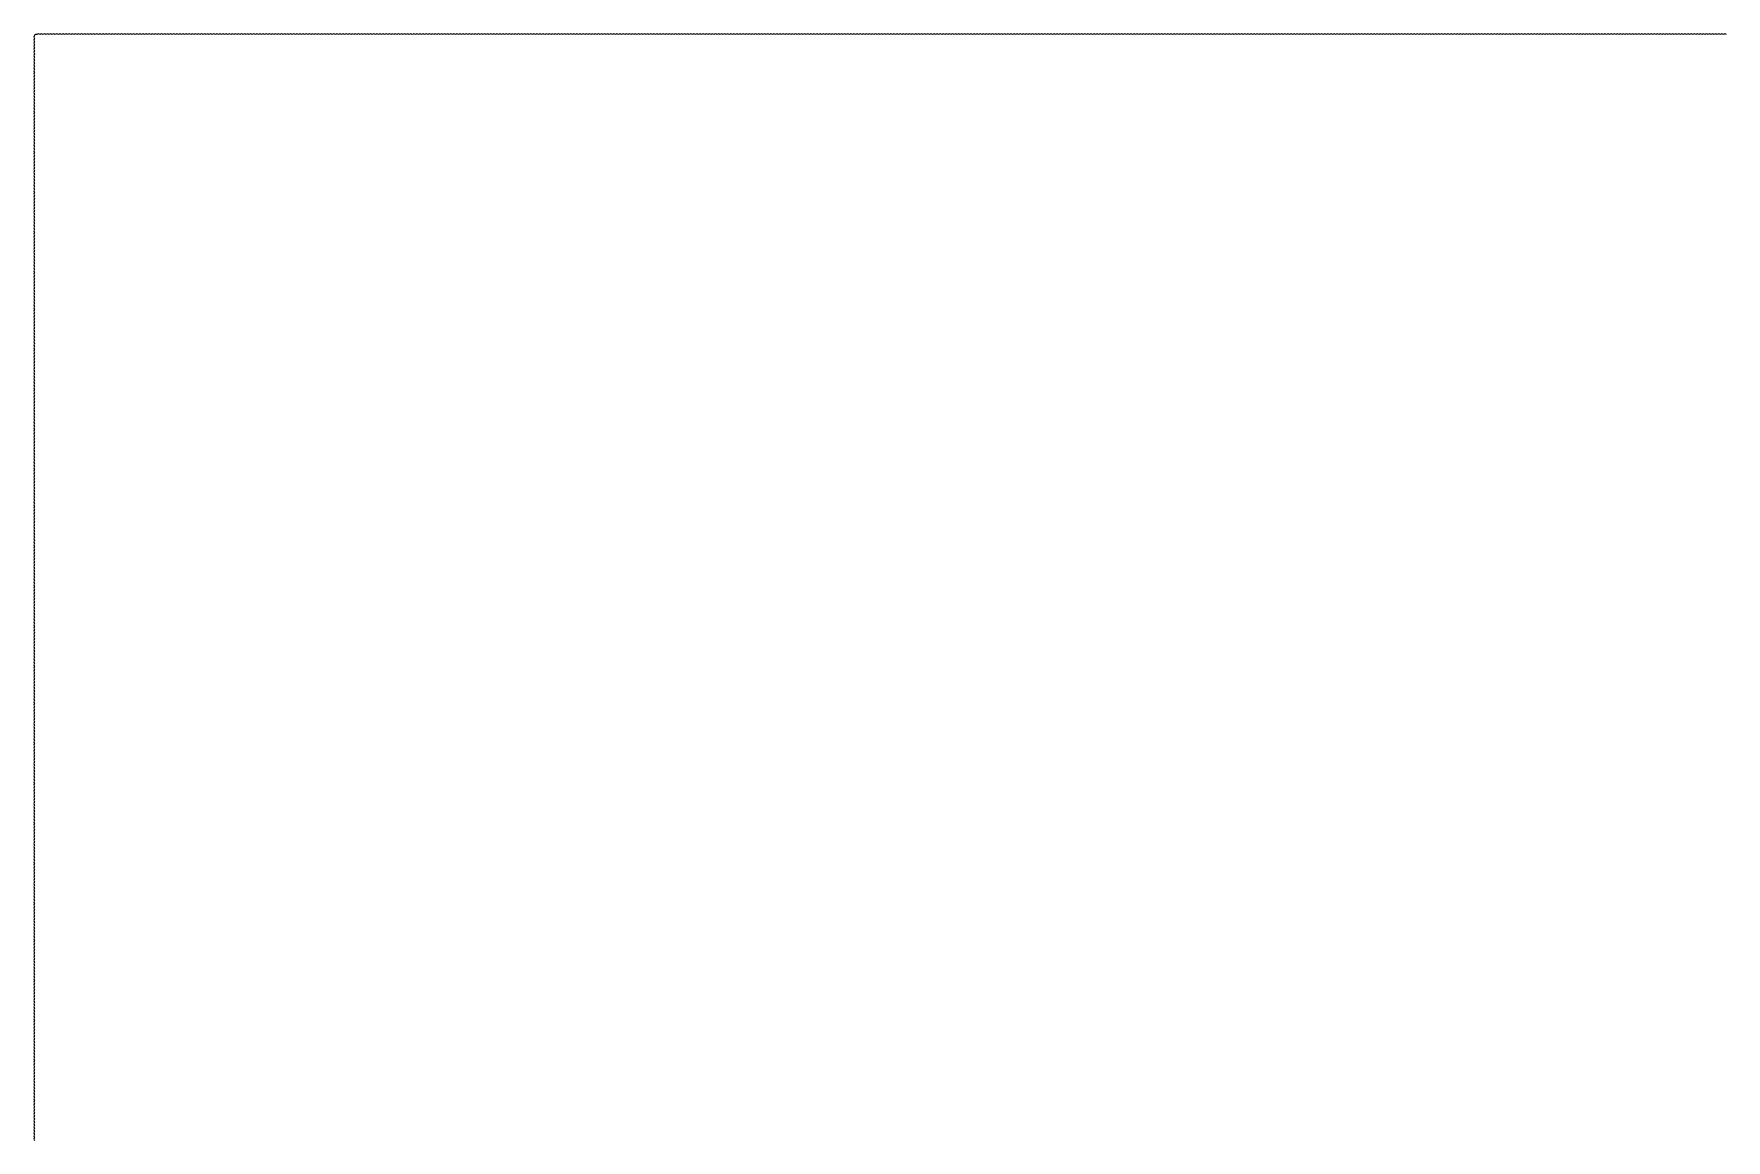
# Model space of a CAD drawing. Header units: millimetres. Extents: x -3088 to 11212, y -3065 to 12535.
# Drawn here: x -2451 to -2176.1, y 2899.5 to 3079.2 of the extents above; entities that cross this region are included whole.
import ezdxf

# ---------------------------------------------------------------- set-up
doc = ezdxf.new("R2010")
doc.units = ezdxf.units.MM
doc.header["$MEASUREMENT"] = 0
doc.layers.add('Tavolo 3', color=4, linetype='Continuous')

msp = doc.modelspace()

# ---------------------------------------------------------------- linework, layer by layer
at = {"layer": 'Tavolo 3'}
msp.add_lwpolyline([(-2176.016, 3079.056, 0.5205671), (-2176.516, 3079.056, 0.5205671), (-2177.016, 3079.056, 0.5205671), (-2177.516, 3079.056, 0.5205671), (-2178.016, 3079.056, 0.5205671), (-2178.516, 3079.056, 0.5205671), (-2179.016, 3079.056, 0.5205671), (-2179.516, 3079.056, 0.5205671), (-2180.016, 3079.056, 0.5205671), (-2180.516, 3079.056, 0.5205671), (-2181.016, 3079.056, 0.5205671), (-2181.516, 3079.056, 0.5205671), (-2182.016, 3079.056, 0.5205671), (-2182.516, 3079.056, 0.5205671), (-2183.016, 3079.056, 0.5205671), (-2183.516, 3079.056, 0.5205671), (-2184.016, 3079.056, 0.5205671), (-2184.516, 3079.056, 0.5205671), (-2185.016, 3079.056, 0.5205671), (-2185.516, 3079.056, 0.5205671), (-2186.016, 3079.056, 0.5205671), (-2186.516, 3079.056, 0.5205671), (-2187.016, 3079.056, 0.5205671), (-2187.516, 3079.056, 0.5205671), (-2188.016, 3079.056, 0.5205671), (-2188.516, 3079.056, 0.5205671), (-2189.016, 3079.056, 0.5205671), (-2189.516, 3079.056, 0.5205671), (-2190.016, 3079.056, 0.5205671), (-2190.516, 3079.056, 0.5205671), (-2191.016, 3079.056, 0.5205671), (-2191.516, 3079.056, 0.5205671), (-2192.016, 3079.056, 0.5205671), (-2192.516, 3079.056, 0.5205671), (-2193.016, 3079.056, 0.5205671), (-2193.516, 3079.056, 0.5205671), (-2194.016, 3079.056, 0.5205671), (-2194.516, 3079.056, 0.5205671), (-2195.016, 3079.056, 0.5205671), (-2195.516, 3079.056, 0.5205671), (-2196.016, 3079.056, 0.5205671), (-2196.516, 3079.056, 0.5205671), (-2197.016, 3079.056, 0.5205671), (-2197.516, 3079.056, 0.5205671), (-2198.016, 3079.056, 0.5205671), (-2198.516, 3079.056, 0.5205671), (-2199.016, 3079.056, 0.5205671), (-2199.516, 3079.056, 0.5205671), (-2200.016, 3079.056, 0.5205671), (-2200.516, 3079.056, 0.5205671), (-2201.016, 3079.056, 0.5205671), (-2201.516, 3079.056, 0.5205671), (-2202.016, 3079.056, 0.5205671), (-2202.516, 3079.056, 0.5205671), (-2203.016, 3079.056, 0.5205671), (-2203.516, 3079.056, 0.5205671), (-2204.016, 3079.056, 0.5205671), (-2204.516, 3079.056, 0.5205671), (-2205.016, 3079.056, 0.5205671), (-2205.516, 3079.056, 0.5205671), (-2206.016, 3079.056, 0.5205671), (-2206.516, 3079.056, 0.5205671), (-2207.016, 3079.056, 0.5205671), (-2207.516, 3079.056, 0.5205671), (-2208.016, 3079.056, 0.5205671), (-2208.516, 3079.056, 0.5205671), (-2209.016, 3079.056, 0.5205671), (-2209.516, 3079.056, 0.5205671), (-2210.016, 3079.056, 0.5205671), (-2210.516, 3079.056, 0.5205671), (-2211.016, 3079.056, 0.5205671), (-2211.516, 3079.056, 0.5205671), (-2212.016, 3079.056, 0.5205671), (-2212.516, 3079.056, 0.5205671), (-2213.016, 3079.056, 0.5205671), (-2213.516, 3079.056, 0.5205671), (-2214.016, 3079.056, 0.5205671), (-2214.516, 3079.056, 0.5205671), (-2215.016, 3079.056, 0.5205671), (-2215.516, 3079.056, 0.5205671), (-2216.016, 3079.056, 0.5205671), (-2216.516, 3079.056, 0.5205671), (-2217.016, 3079.056, 0.5205671), (-2217.516, 3079.056, 0.5205671), (-2218.016, 3079.056, 0.5205671), (-2218.516, 3079.056, 0.5205671), (-2219.016, 3079.056, 0.5205671), (-2219.516, 3079.056, 0.5205671), (-2220.016, 3079.056, 0.5205671), (-2220.516, 3079.056, 0.5205671), (-2221.016, 3079.056, 0.5205671), (-2221.516, 3079.056, 0.5205671), (-2222.016, 3079.056, 0.5205671), (-2222.516, 3079.056, 0.5205671), (-2223.016, 3079.056, 0.5205671), (-2223.516, 3079.056, 0.5205671), (-2224.016, 3079.056, 0.5205671), (-2224.516, 3079.056, 0.5205671), (-2225.016, 3079.056, 0.5205671), (-2225.516, 3079.056, 0.5205671), (-2226.016, 3079.056, 0.5205671), (-2226.516, 3079.056, 0.5205671), (-2227.016, 3079.056, 0.5205671), (-2227.516, 3079.056, 0.5205671), (-2228.016, 3079.056, 0.5205671), (-2228.516, 3079.056, 0.5205671), (-2229.016, 3079.056, 0.5205671), (-2229.516, 3079.056, 0.5205671), (-2230.016, 3079.056, 0.5205671), (-2230.516, 3079.056, 0.5205671), (-2231.016, 3079.056, 0.5205671), (-2231.516, 3079.056, 0.5205671), (-2232.016, 3079.056, 0.5205671), (-2232.516, 3079.056, 0.5205671), (-2233.016, 3079.056, 0.5205671), (-2233.516, 3079.056, 0.5205671), (-2234.016, 3079.056, 0.5205671), (-2234.516, 3079.056, 0.5205671), (-2235.016, 3079.056, 0.5205671), (-2235.516, 3079.056, 0.5205671), (-2236.016, 3079.056, 0.5205671), (-2236.516, 3079.056, 0.5205671), (-2237.016, 3079.056, 0.5205671), (-2237.516, 3079.056, 0.5205671), (-2238.016, 3079.056, 0.5205671), (-2238.516, 3079.056, 0.5205671), (-2239.016, 3079.056, 0.5205671), (-2239.516, 3079.056, 0.5205671), (-2240.016, 3079.056, 0.5205671), (-2240.516, 3079.056, 0.5205671), (-2241.016, 3079.056, 0.5205671), (-2241.516, 3079.056, 0.5205671), (-2242.016, 3079.056, 0.5205671), (-2242.516, 3079.056, 0.5205671), (-2243.016, 3079.056, 0.5205671), (-2243.516, 3079.056, 0.5205671), (-2244.016, 3079.056, 0.5205671), (-2244.516, 3079.056, 0.5205671), (-2245.016, 3079.056, 0.5205671), (-2245.516, 3079.056, 0.5205671), (-2246.016, 3079.056, 0.5205671), (-2246.516, 3079.056, 0.5205671), (-2247.016, 3079.056, 0.5205671), (-2247.516, 3079.056, 0.5205671), (-2248.016, 3079.056, 0.5205671), (-2248.516, 3079.056, 0.5205671), (-2249.016, 3079.056, 0.5205671), (-2249.516, 3079.056, 0.5205671), (-2250.016, 3079.056, 0.5205671), (-2250.516, 3079.056, 0.5205671), (-2251.016, 3079.056, 0.5205671), (-2251.516, 3079.056, 0.5205671), (-2252.016, 3079.056, 0.5205671), (-2252.516, 3079.056, 0.5205671), (-2253.016, 3079.056, 0.5205671), (-2253.516, 3079.056, 0.5205671), (-2254.016, 3079.056, 0.5205671), (-2254.516, 3079.056, 0.5205671), (-2255.016, 3079.056, 0.5205671), (-2255.516, 3079.056, 0.5205671), (-2256.016, 3079.056, 0.5205671), (-2256.516, 3079.056, 0.5205671), (-2257.016, 3079.056, 0.5205671), (-2257.516, 3079.056, 0.5205671), (-2258.016, 3079.056, 0.5205671), (-2258.516, 3079.056, 0.5205671), (-2259.016, 3079.056, 0.5205671), (-2259.516, 3079.056, 0.5205671), (-2260.016, 3079.056, 0.5205671), (-2260.516, 3079.056, 0.5205671), (-2261.016, 3079.056, 0.5205671), (-2261.516, 3079.056, 0.5205671), (-2262.016, 3079.056, 0.5205671), (-2262.516, 3079.056, 0.5205671), (-2263.016, 3079.056, 0.5205671), (-2263.516, 3079.056, 0.5205671), (-2264.016, 3079.056, 0.5205671), (-2264.516, 3079.056, 0.5205671), (-2265.016, 3079.056, 0.5205671), (-2265.516, 3079.056, 0.5205671), (-2266.016, 3079.056, 0.5205671), (-2266.516, 3079.056, 0.5205671), (-2267.016, 3079.056, 0.5205671), (-2267.516, 3079.056, 0.5205671), (-2268.016, 3079.056, 0.5205671), (-2268.516, 3079.056, 0.5205671), (-2269.016, 3079.056, 0.5205671), (-2269.516, 3079.056, 0.5205671), (-2270.016, 3079.056, 0.5205671), (-2270.516, 3079.056, 0.5205671), (-2271.016, 3079.056, 0.5205671), (-2271.516, 3079.056, 0.5205671), (-2272.016, 3079.056, 0.5205671), (-2272.516, 3079.056, 0.5205671), (-2273.016, 3079.056, 0.5205671), (-2273.516, 3079.056, 0.5205671), (-2274.016, 3079.056, 0.5205671), (-2274.516, 3079.056, 0.5205671), (-2275.016, 3079.056, 0.5205671), (-2275.516, 3079.056, 0.5205671), (-2276.016, 3079.056, 0.5205671), (-2276.516, 3079.056, 0.5205671), (-2277.016, 3079.056, 0.5205671), (-2277.516, 3079.056, 0.5205671), (-2278.016, 3079.056, 0.5205671), (-2278.516, 3079.056, 0.5205671), (-2279.016, 3079.056, 0.5205671), (-2279.516, 3079.056, 0.5205671), (-2280.016, 3079.056, 0.5205671), (-2280.516, 3079.056, 0.5205671), (-2281.016, 3079.056, 0.5205671), (-2281.516, 3079.056, 0.5205671), (-2282.016, 3079.056, 0.5205671), (-2282.516, 3079.056, 0.5205671), (-2283.016, 3079.056, 0.5205671), (-2283.516, 3079.056, 0.5205671), (-2284.016, 3079.056, 0.5205671), (-2284.516, 3079.056, 0.5205671), (-2285.016, 3079.056, 0.5205671), (-2285.516, 3079.056, 0.5205671), (-2286.016, 3079.056, 0.5205671), (-2286.516, 3079.056, 0.5205671), (-2287.016, 3079.056, 0.5205671), (-2287.516, 3079.056, 0.5205671), (-2288.016, 3079.056, 0.5205671), (-2288.516, 3079.056, 0.5205671), (-2289.016, 3079.056, 0.5205671), (-2289.516, 3079.056, 0.5205671), (-2290.016, 3079.056, 0.5205671), (-2290.516, 3079.056, 0.5205671), (-2291.016, 3079.056, 0.5205671), (-2291.516, 3079.056, 0.5205671), (-2292.016, 3079.056, 0.5205671), (-2292.516, 3079.056, 0.5205671), (-2293.016, 3079.056, 0.5205671), (-2293.516, 3079.056, 0.5205671), (-2294.016, 3079.056, 0.5205671), (-2294.516, 3079.056, 0.5205671), (-2295.016, 3079.056, 0.5205671), (-2295.516, 3079.056, 0.5205671), (-2296.016, 3079.056, 0.5205671), (-2296.516, 3079.056, 0.5205671), (-2297.016, 3079.056, 0.5205671), (-2297.516, 3079.056, 0.5205671), (-2298.016, 3079.056, 0.5205671), (-2298.516, 3079.056, 0.5205671), (-2299.016, 3079.056, 0.5205671), (-2299.516, 3079.056, 0.5205671), (-2300.016, 3079.056, 0.5205671), (-2300.516, 3079.056, 0.5205671), (-2301.016, 3079.056, 0.5205671), (-2301.516, 3079.056, 0.5205671), (-2302.016, 3079.056, 0.5205671), (-2302.516, 3079.056, 0.5205671), (-2303.016, 3079.056, 0.5205671), (-2303.516, 3079.056, 0.5205671), (-2304.016, 3079.056, 0.5205671), (-2304.516, 3079.056, 0.5205671), (-2305.016, 3079.056, 0.5205671), (-2305.516, 3079.056, 0.5205671), (-2306.016, 3079.056, 0.5205671), (-2306.516, 3079.056, 0.5205671), (-2307.016, 3079.056, 0.5205671), (-2307.516, 3079.056, 0.5205671), (-2308.016, 3079.056, 0.5205671), (-2308.516, 3079.056, 0.5205671), (-2309.016, 3079.056, 0.5205671), (-2309.516, 3079.056, 0.5205671), (-2310.016, 3079.056, 0.5205671), (-2310.516, 3079.056, 0.5205671), (-2311.016, 3079.056, 0.5205671), (-2311.516, 3079.056, 0.5205671), (-2312.016, 3079.056, 0.5205671), (-2312.516, 3079.056, 0.5205671), (-2313.016, 3079.056, 0.5205671), (-2313.516, 3079.056, 0.5205671), (-2314.016, 3079.056, 0.5205671), (-2314.516, 3079.056, 0.5205671), (-2315.016, 3079.056, 0.5205671), (-2315.516, 3079.056, 0.5205671), (-2316.016, 3079.056, 0.5205671), (-2316.516, 3079.056, 0.5205671), (-2317.016, 3079.056, 0.5205671), (-2317.516, 3079.056, 0.5205671), (-2318.016, 3079.056, 0.5205671), (-2318.516, 3079.056, 0.5205671), (-2319.016, 3079.056, 0.5205671), (-2319.516, 3079.056, 0.5205671), (-2320.016, 3079.056, 0.5205671), (-2320.516, 3079.056, 0.5205671), (-2321.016, 3079.056, 0.5205671), (-2321.516, 3079.056, 0.5205671), (-2322.016, 3079.056, 0.5205671), (-2322.516, 3079.056, 0.5205671), (-2323.016, 3079.056, 0.5205671), (-2323.516, 3079.056, 0.5205671), (-2324.016, 3079.056, 0.5205671), (-2324.516, 3079.056, 0.5205671), (-2325.016, 3079.056, 0.5205671), (-2325.516, 3079.056, 0.5205671), (-2326.016, 3079.056, 0.5205671), (-2326.516, 3079.056, 0.5205671), (-2327.016, 3079.056, 0.5205671), (-2327.516, 3079.056, 0.5205671), (-2328.016, 3079.056, 0.5205671), (-2328.516, 3079.056, 0.5205671), (-2329.016, 3079.056, 0.5205671), (-2329.516, 3079.056, 0.5205671), (-2330.016, 3079.056, 0.5205671), (-2330.516, 3079.056, 0.5205671), (-2331.016, 3079.056, 0.5205671), (-2331.516, 3079.056, 0.5205671), (-2332.016, 3079.056, 0.5205671), (-2332.516, 3079.056, 0.5205671), (-2333.016, 3079.056, 0.5205671), (-2333.516, 3079.056, 0.5205671), (-2334.016, 3079.056, 0.5205671), (-2334.516, 3079.056, 0.5205671), (-2335.016, 3079.056, 0.5205671), (-2335.516, 3079.056, 0.5205671), (-2336.016, 3079.056, 0.5205671), (-2336.516, 3079.056, 0.5205671), (-2337.016, 3079.056, 0.5205671), (-2337.516, 3079.056, 0.5205671), (-2338.016, 3079.056, 0.5205671), (-2338.516, 3079.056, 0.5205671), (-2339.016, 3079.056, 0.5205671), (-2339.516, 3079.056, 0.5205671), (-2340.016, 3079.056, 0.5205671), (-2340.516, 3079.056, 0.5205671), (-2341.016, 3079.056, 0.5205671), (-2341.516, 3079.056, 0.5205671), (-2342.016, 3079.056, 0.5205671), (-2342.516, 3079.056, 0.5205671), (-2343.016, 3079.056, 0.5205671), (-2343.516, 3079.056, 0.5205671), (-2344.016, 3079.056, 0.5205671), (-2344.516, 3079.056, 0.5205671), (-2345.016, 3079.056, 0.5205671), (-2345.516, 3079.056, 0.5205671), (-2346.016, 3079.056, 0.5205671), (-2346.516, 3079.056, 0.5205671), (-2347.016, 3079.056, 0.5205671), (-2347.516, 3079.056, 0.5205671), (-2348.016, 3079.056, 0.5205671), (-2348.516, 3079.056, 0.5205671), (-2349.016, 3079.056, 0.5205671), (-2349.516, 3079.056, 0.5205671), (-2350.016, 3079.056, 0.5205671), (-2350.516, 3079.056, 0.5205671), (-2351.016, 3079.056, 0.5205671), (-2351.516, 3079.056, 0.5205671), (-2352.016, 3079.056, 0.5205671), (-2352.516, 3079.056, 0.5205671), (-2353.016, 3079.056, 0.5205671), (-2353.516, 3079.056, 0.5205671), (-2354.016, 3079.056, 0.5205671), (-2354.516, 3079.056, 0.5205671), (-2355.016, 3079.056, 0.5205671), (-2355.516, 3079.056, 0.5205671), (-2356.016, 3079.056, 0.5205671), (-2356.516, 3079.056, 0.5205671), (-2357.016, 3079.056, 0.5205671), (-2357.516, 3079.056, 0.5205671), (-2358.016, 3079.056, 0.5205671), (-2358.516, 3079.056, 0.5205671), (-2359.016, 3079.056, 0.5205671), (-2359.516, 3079.056, 0.5205671), (-2360.016, 3079.056, 0.5205671), (-2360.516, 3079.056, 0.5205671), (-2361.016, 3079.056, 0.5205671), (-2361.516, 3079.056, 0.5205671), (-2362.016, 3079.056, 0.5205671), (-2362.516, 3079.056, 0.5205671), (-2363.016, 3079.056, 0.5205671), (-2363.516, 3079.056, 0.5205671), (-2364.016, 3079.056, 0.5205671), (-2364.516, 3079.056, 0.5205671), (-2365.016, 3079.056, 0.5205671), (-2365.516, 3079.056, 0.5205671), (-2366.016, 3079.056, 0.5205671), (-2366.516, 3079.056, 0.5205671), (-2367.016, 3079.056, 0.5205671), (-2367.516, 3079.056, 0.5205671), (-2368.016, 3079.056, 0.5205671), (-2368.516, 3079.056, 0.5205671), (-2369.016, 3079.056, 0.5205671), (-2369.516, 3079.056, 0.5205671), (-2370.016, 3079.056, 0.5205671), (-2370.516, 3079.056, 0.5205671), (-2371.016, 3079.056, 0.5205671), (-2371.516, 3079.056, 0.5205671), (-2372.016, 3079.056, 0.5205671), (-2372.516, 3079.056, 0.5205671), (-2373.016, 3079.056, 0.5205671), (-2373.516, 3079.056, 0.5205671), (-2374.016, 3079.056, 0.5205671), (-2374.516, 3079.056, 0.5205671), (-2375.016, 3079.056, 0.5205671), (-2375.516, 3079.056, 0.5205671), (-2376.016, 3079.056, 0.5205671), (-2376.516, 3079.056, 0.5205671), (-2377.016, 3079.056, 0.5205671), (-2377.516, 3079.056, 0.5205671), (-2378.016, 3079.056, 0.5205671), (-2378.516, 3079.056, 0.5205671), (-2379.016, 3079.056, 0.5205671), (-2379.516, 3079.056, 0.5205671), (-2380.016, 3079.056, 0.5205671), (-2380.516, 3079.056, 0.5205671), (-2381.016, 3079.056, 0.5205671), (-2381.516, 3079.056, 0.5205671), (-2382.016, 3079.056, 0.5205671), (-2382.516, 3079.056, 0.5205671), (-2383.016, 3079.056, 0.5205671), (-2383.516, 3079.056, 0.5205671), (-2384.016, 3079.056, 0.5205671), (-2384.516, 3079.056, 0.5205671), (-2385.016, 3079.056, 0.5205671), (-2385.516, 3079.056, 0.5205671), (-2386.016, 3079.056, 0.5205671), (-2386.516, 3079.056, 0.5205671), (-2387.016, 3079.056, 0.5205671), (-2387.516, 3079.056, 0.5205671), (-2388.016, 3079.056, 0.5205671), (-2388.516, 3079.056, 0.5205671), (-2389.016, 3079.056, 0.5205671), (-2389.516, 3079.056, 0.5205671), (-2390.016, 3079.056, 0.5205671), (-2390.516, 3079.056, 0.5205671), (-2391.016, 3079.056, 0.5205671), (-2391.516, 3079.056, 0.5205671), (-2392.016, 3079.056, 0.5205671), (-2392.516, 3079.056, 0.5205671), (-2393.016, 3079.056, 0.5205671), (-2393.516, 3079.056, 0.5205671), (-2394.016, 3079.056, 0.5205671), (-2394.516, 3079.056, 0.5205671), (-2395.016, 3079.056, 0.5205671), (-2395.516, 3079.056, 0.5205671), (-2396.016, 3079.056, 0.5205671), (-2396.516, 3079.056, 0.5205671), (-2397.016, 3079.056, 0.5205671), (-2397.516, 3079.056, 0.5205671), (-2398.016, 3079.056, 0.5205671), (-2398.516, 3079.056, 0.5205671), (-2399.016, 3079.056, 0.5205671), (-2399.516, 3079.056, 0.5205671), (-2400.016, 3079.056, 0.5205671), (-2400.516, 3079.056, 0.5205671), (-2401.016, 3079.056, 0.5205671), (-2401.516, 3079.056, 0.5205671), (-2402.016, 3079.056, 0.5205671), (-2402.516, 3079.056, 0.5205671), (-2403.016, 3079.056, 0.5205671), (-2403.516, 3079.056, 0.5205671), (-2404.016, 3079.056, 0.5205671), (-2404.516, 3079.056, 0.5205671), (-2405.016, 3079.056, 0.5205671), (-2405.516, 3079.056, 0.5205671), (-2406.016, 3079.056, 0.5205671), (-2406.516, 3079.056, 0.5205671), (-2407.016, 3079.056, 0.5205671), (-2407.516, 3079.056, 0.5205671), (-2408.016, 3079.056, 0.5205671), (-2408.516, 3079.056, 0.5205671), (-2409.016, 3079.056, 0.5205671), (-2409.516, 3079.056, 0.5205671), (-2410.016, 3079.056, 0.5205671), (-2410.516, 3079.056, 0.5205671), (-2411.016, 3079.056, 0.5205671), (-2411.516, 3079.056, 0.5205671), (-2412.016, 3079.056, 0.5205671), (-2412.516, 3079.056, 0.5205671), (-2413.016, 3079.056, 0.5205671), (-2413.516, 3079.056, 0.5205671), (-2414.016, 3079.056, 0.5205671), (-2414.516, 3079.056, 0.5205671), (-2415.016, 3079.056, 0.5205671), (-2415.516, 3079.056, 0.5205671), (-2416.016, 3079.056, 0.5205671), (-2416.516, 3079.056, 0.5205671), (-2417.016, 3079.056, 0.5205671), (-2417.516, 3079.056, 0.5205671), (-2418.016, 3079.056, 0.5205671), (-2418.516, 3079.056, 0.5205671), (-2419.016, 3079.056, 0.5205671), (-2419.516, 3079.056, 0.5205671), (-2420.016, 3079.056, 0.5205671), (-2420.516, 3079.056, 0.5205671), (-2421.016, 3079.056, 0.5205671), (-2421.516, 3079.056, 0.5205671), (-2422.016, 3079.056, 0.5205671), (-2422.516, 3079.056, 0.5205671), (-2423.016, 3079.056, 0.5205671), (-2423.516, 3079.056, 0.5205671), (-2424.016, 3079.056, 0.5205671), (-2424.516, 3079.056, 0.5205671), (-2425.016, 3079.056, 0.5205671), (-2425.516, 3079.056, 0.5205671), (-2426.016, 3079.056, 0.5205671), (-2426.516, 3079.056, 0.5205671), (-2427.016, 3079.056, 0.5205671), (-2427.516, 3079.056, 0.5205671), (-2428.016, 3079.056, 0.5205671), (-2428.516, 3079.056, 0.5205671), (-2429.016, 3079.056, 0.5205671), (-2429.516, 3079.056, 0.5205671), (-2430.016, 3079.056, 0.5205671), (-2430.516, 3079.056, 0.5205671), (-2431.016, 3079.056, 0.5205671), (-2431.516, 3079.056, 0.5205671), (-2432.016, 3079.056, 0.5205671), (-2432.516, 3079.056, 0.5205671), (-2433.016, 3079.056, 0.5205671), (-2433.516, 3079.056, 0.5205671), (-2434.016, 3079.056, 0.5205671), (-2434.516, 3079.056, 0.5205671), (-2435.016, 3079.056, 0.5205671), (-2435.516, 3079.056, 0.5205671), (-2436.016, 3079.056, 0.5205671), (-2436.516, 3079.056, 0.5205671), (-2437.016, 3079.056, 0.5205671), (-2437.516, 3079.056, 0.5205671), (-2438.016, 3079.056, 0.5205671), (-2438.516, 3079.056, 0.5205671), (-2439.016, 3079.056, 0.5205671), (-2439.516, 3079.056, 0.5205671), (-2440.016, 3079.056, 0.5205671), (-2440.516, 3079.056, 0.5205671), (-2441.016, 3079.056, 0.5205671), (-2441.516, 3079.056, 0.5205671), (-2442.016, 3079.056, 0.5205671), (-2442.516, 3079.056, 0.5205671), (-2443.016, 3079.056, 0.5205671), (-2443.516, 3079.056, 0.5205671), (-2444.016, 3079.056, 0.5205671), (-2444.516, 3079.056, 0.5205671), (-2445.016, 3079.056, 0.5205671), (-2445.516, 3079.056, 0.5205671), (-2446.016, 3079.056, 0.5205671), (-2446.516, 3079.056, 0.5205671), (-2447.016, 3079.056, 0.5205671), (-2447.516, 3079.056, 0.5205671), (-2448.016, 3079.056, 0.5205671), (-2448.516, 3079.056, 0.5205671), (-2449.016, 3079.056, 0.5205671), (-2449.516, 3079.056, 0.5205671), (-2450.016, 3079.056, 0.5205671), (-2450.516, 3079.056, 0.5205671), (-2450.873, 3078.913, 0.5205671), (-2450.873, 3078.413, 0.5205671), (-2450.873, 3077.913, 0.5205671), (-2450.873, 3077.413, 0.5205671), (-2450.873, 3076.913, 0.5205671), (-2450.873, 3076.413, 0.5205671), (-2450.873, 3075.913, 0.5205671), (-2450.873, 3075.413, 0.5205671), (-2450.873, 3074.913, 0.5205671), (-2450.873, 3074.413, 0.5205671), (-2450.873, 3073.913, 0.5205671), (-2450.873, 3073.413, 0.5205671), (-2450.873, 3072.913, 0.5205671), (-2450.873, 3072.413, 0.5205671), (-2450.873, 3071.913, 0.5205671), (-2450.873, 3071.413, 0.5205671), (-2450.873, 3070.913, 0.5205671), (-2450.873, 3070.413, 0.5205671), (-2450.873, 3069.913, 0.5205671), (-2450.873, 3069.413, 0.5205671), (-2450.873, 3068.913, 0.5205671), (-2450.873, 3068.413, 0.5205671), (-2450.873, 3067.913, 0.5205671), (-2450.873, 3067.413, 0.5205671), (-2450.873, 3066.913, 0.5205671), (-2450.873, 3066.413, 0.5205671), (-2450.873, 3065.913, 0.5205671), (-2450.873, 3065.413, 0.5205671), (-2450.873, 3064.913, 0.5205671), (-2450.873, 3064.413, 0.5205671), (-2450.873, 3063.913, 0.5205671), (-2450.873, 3063.413, 0.5205671), (-2450.873, 3062.913, 0.5205671), (-2450.873, 3062.413, 0.5205671), (-2450.873, 3061.913, 0.5205671), (-2450.873, 3061.413, 0.5205671), (-2450.873, 3060.913, 0.5205671), (-2450.873, 3060.413, 0.5205671), (-2450.873, 3059.913, 0.5205671), (-2450.873, 3059.413, 0.5205671), (-2450.873, 3058.913, 0.5205671), (-2450.873, 3058.413, 0.5205671), (-2450.873, 3057.913, 0.5205671), (-2450.873, 3057.413, 0.5205671), (-2450.873, 3056.913, 0.5205671), (-2450.873, 3056.413, 0.5205671), (-2450.873, 3055.913, 0.5205671), (-2450.873, 3055.413, 0.5205671), (-2450.873, 3054.913, 0.5205671), (-2450.873, 3054.413, 0.5205671), (-2450.873, 3053.913, 0.5205671), (-2450.873, 3053.413, 0.5205671), (-2450.873, 3052.913, 0.5205671), (-2450.873, 3052.413, 0.5205671), (-2450.873, 3051.913, 0.5205671), (-2450.873, 3051.413, 0.5205671), (-2450.873, 3050.913, 0.5205671), (-2450.873, 3050.413, 0.5205671), (-2450.873, 3049.913, 0.5205671), (-2450.873, 3049.413, 0.5205671), (-2450.873, 3048.913, 0.5205671), (-2450.873, 3048.413, 0.5205671), (-2450.873, 3047.913, 0.5205671), (-2450.873, 3047.413, 0.5205671), (-2450.873, 3046.913, 0.5205671), (-2450.873, 3046.413, 0.5205671), (-2450.873, 3045.913, 0.5205671), (-2450.873, 3045.413, 0.5205671), (-2450.873, 3044.913, 0.5205671), (-2450.873, 3044.413, 0.5205671), (-2450.873, 3043.913, 0.5205671), (-2450.873, 3043.413, 0.5205671), (-2450.873, 3042.913, 0.5205671), (-2450.873, 3042.413, 0.5205671), (-2450.873, 3041.913, 0.5205671), (-2450.873, 3041.413, 0.5205671), (-2450.873, 3040.913, 0.5205671), (-2450.873, 3040.413, 0.5205671), (-2450.873, 3039.913, 0.5205671), (-2450.873, 3039.413, 0.5205671), (-2450.873, 3038.913, 0.5205671), (-2450.873, 3038.413, 0.5205671), (-2450.873, 3037.913, 0.5205671), (-2450.873, 3037.413, 0.5205671), (-2450.873, 3036.913, 0.5205671), (-2450.873, 3036.413, 0.5205671), (-2450.873, 3035.913, 0.5205671), (-2450.873, 3035.413, 0.5205671), (-2450.873, 3034.913, 0.5205671), (-2450.873, 3034.413, 0.5205671), (-2450.873, 3033.913, 0.5205671), (-2450.873, 3033.413, 0.5205671), (-2450.873, 3032.913, 0.5205671), (-2450.873, 3032.413, 0.5205671), (-2450.873, 3031.913, 0.5205671), (-2450.873, 3031.413, 0.5205671), (-2450.873, 3030.913, 0.5205671), (-2450.873, 3030.413, 0.5205671), (-2450.873, 3029.913, 0.5205671), (-2450.873, 3029.413, 0.5205671), (-2450.873, 3028.913, 0.5205671), (-2450.873, 3028.413, 0.5205671), (-2450.873, 3027.913, 0.5205671), (-2450.873, 3027.413, 0.5205671), (-2450.873, 3026.913, 0.5205671), (-2450.873, 3026.413, 0.5205671), (-2450.873, 3025.913, 0.5205671), (-2450.873, 3025.413, 0.5205671), (-2450.873, 3024.913, 0.5205671), (-2450.873, 3024.413, 0.5205671), (-2450.873, 3023.913, 0.5205671), (-2450.873, 3023.413, 0.5205671), (-2450.873, 3022.913, 0.5205671), (-2450.873, 3022.413, 0.5205671), (-2450.873, 3021.913, 0.5205671), (-2450.873, 3021.413, 0.5205671), (-2450.873, 3020.913, 0.5205671), (-2450.873, 3020.413, 0.5205671), (-2450.873, 3019.913, 0.5205671), (-2450.873, 3019.413, 0.5205671), (-2450.873, 3018.913, 0.5205671), (-2450.873, 3018.413, 0.5205671), (-2450.873, 3017.913, 0.5205671), (-2450.873, 3017.413, 0.5205671), (-2450.873, 3016.913, 0.5205671), (-2450.873, 3016.413, 0.5205671), (-2450.873, 3015.913, 0.5205671), (-2450.873, 3015.413, 0.5205671), (-2450.873, 3014.913, 0.5205671), (-2450.873, 3014.413, 0.5205671), (-2450.873, 3013.913, 0.5205671), (-2450.873, 3013.413, 0.5205671), (-2450.873, 3012.913, 0.5205671), (-2450.873, 3012.413, 0.5205671), (-2450.873, 3011.913, 0.5205671), (-2450.873, 3011.413, 0.5205671), (-2450.873, 3010.913, 0.5205671), (-2450.873, 3010.413, 0.5205671), (-2450.873, 3009.913, 0.5205671), (-2450.873, 3009.413, 0.5205671), (-2450.873, 3008.913, 0.5205671), (-2450.873, 3008.413, 0.5205671), (-2450.873, 3007.913, 0.5205671), (-2450.873, 3007.413, 0.5205671), (-2450.873, 3006.913, 0.5205671), (-2450.873, 3006.413, 0.5205671), (-2450.873, 3005.913, 0.5205671), (-2450.873, 3005.413, 0.5205671), (-2450.873, 3004.913, 0.5205671), (-2450.873, 3004.413, 0.5205671), (-2450.873, 3003.913, 0.5205671), (-2450.873, 3003.413, 0.5205671), (-2450.873, 3002.913, 0.5205671), (-2450.873, 3002.413, 0.5205671), (-2450.873, 3001.913, 0.5205671), (-2450.873, 3001.413, 0.5205671), (-2450.873, 3000.913, 0.5205671), (-2450.873, 3000.413, 0.5205671), (-2450.873, 2999.913, 0.5205671), (-2450.873, 2999.413, 0.5205671), (-2450.873, 2998.913, 0.5205671), (-2450.873, 2998.413, 0.5205671), (-2450.873, 2997.913, 0.5205671), (-2450.873, 2997.413, 0.5205671), (-2450.873, 2996.913, 0.5205671), (-2450.873, 2996.413, 0.5205671), (-2450.873, 2995.913, 0.5205671), (-2450.873, 2995.413, 0.5205671), (-2450.873, 2994.913, 0.5205671), (-2450.873, 2994.413, 0.5205671), (-2450.873, 2993.913, 0.5205671), (-2450.873, 2993.413, 0.5205671), (-2450.873, 2992.913, 0.5205671), (-2450.873, 2992.413, 0.5205671), (-2450.873, 2991.913, 0.5205671), (-2450.873, 2991.413, 0.5205671), (-2450.873, 2990.913, 0.5205671), (-2450.873, 2990.413, 0.5205671), (-2450.873, 2989.913, 0.5205671), (-2450.873, 2989.413, 0.5205671), (-2450.873, 2988.913, 0.5205671), (-2450.873, 2988.413, 0.5205671), (-2450.873, 2987.913, 0.5205671), (-2450.873, 2987.413, 0.5205671), (-2450.873, 2986.913, 0.5205671), (-2450.873, 2986.413, 0.5205671), (-2450.873, 2985.913, 0.5205671), (-2450.873, 2985.413, 0.5205671), (-2450.873, 2984.913, 0.5205671), (-2450.873, 2984.413, 0.5205671), (-2450.873, 2983.913, 0.5205671), (-2450.873, 2983.413, 0.5205671), (-2450.873, 2982.913, 0.5205671), (-2450.873, 2982.413, 0.5205671), (-2450.873, 2981.913, 0.5205671), (-2450.873, 2981.413, 0.5205671), (-2450.873, 2980.913, 0.5205671), (-2450.873, 2980.413, 0.5205671), (-2450.873, 2979.913, 0.5205671), (-2450.873, 2979.413, 0.5205671), (-2450.873, 2978.913, 0.5205671), (-2450.873, 2978.413, 0.5205671), (-2450.873, 2977.913, 0.5205671), (-2450.873, 2977.413, 0.5205671), (-2450.873, 2976.913, 0.5205671), (-2450.873, 2976.413, 0.5205671), (-2450.873, 2975.913, 0.5205671), (-2450.873, 2975.413, 0.5205671), (-2450.873, 2974.913, 0.5205671), (-2450.873, 2974.413, 0.5205671), (-2450.873, 2973.913, 0.5205671), (-2450.873, 2973.413, 0.5205671), (-2450.873, 2972.913, 0.5205671), (-2450.873, 2972.413, 0.5205671), (-2450.873, 2971.913, 0.5205671), (-2450.873, 2971.413, 0.5205671), (-2450.873, 2970.913, 0.5205671), (-2450.873, 2970.413, 0.5205671), (-2450.873, 2969.913, 0.5205671), (-2450.873, 2969.413, 0.5205671), (-2450.873, 2968.913, 0.5205671), (-2450.873, 2968.413, 0.5205671), (-2450.873, 2967.913, 0.5205671), (-2450.873, 2967.413, 0.5205671), (-2450.873, 2966.913, 0.5205671), (-2450.873, 2966.413, 0.5205671), (-2450.873, 2965.913, 0.5205671), (-2450.873, 2965.413, 0.5205671), (-2450.873, 2964.913, 0.5205671), (-2450.873, 2964.413, 0.5205671), (-2450.873, 2963.913, 0.5205671), (-2450.873, 2963.413, 0.5205671), (-2450.873, 2962.913, 0.5205671), (-2450.873, 2962.413, 0.5205671), (-2450.873, 2961.913, 0.5205671), (-2450.873, 2961.413, 0.5205671), (-2450.873, 2960.913, 0.5205671), (-2450.873, 2960.413, 0.5205671), (-2450.873, 2959.913, 0.5205671), (-2450.873, 2959.413, 0.5205671), (-2450.873, 2958.913, 0.5205671), (-2450.873, 2958.413, 0.5205671), (-2450.873, 2957.913, 0.5205671), (-2450.873, 2957.413, 0.5205671), (-2450.873, 2956.913, 0.5205671), (-2450.873, 2956.413, 0.5205671), (-2450.873, 2955.913, 0.5205671), (-2450.873, 2955.413, 0.5205671), (-2450.873, 2954.913, 0.5205671), (-2450.873, 2954.413, 0.5205671), (-2450.873, 2953.913, 0.5205671), (-2450.873, 2953.413, 0.5205671), (-2450.873, 2952.913, 0.5205671), (-2450.873, 2952.413, 0.5205671), (-2450.873, 2951.913, 0.5205671), (-2450.873, 2951.413, 0.5205671), (-2450.873, 2950.913, 0.5205671), (-2450.873, 2950.413, 0.5205671), (-2450.873, 2949.913, 0.5205671), (-2450.873, 2949.413, 0.5205671), (-2450.873, 2948.913, 0.5205671), (-2450.873, 2948.413, 0.5205671), (-2450.873, 2947.913, 0.5205671), (-2450.873, 2947.413, 0.5205671), (-2450.873, 2946.913, 0.5205671), (-2450.873, 2946.413, 0.5205671), (-2450.873, 2945.913, 0.5205671), (-2450.873, 2945.413, 0.5205671), (-2450.873, 2944.913, 0.5205671), (-2450.873, 2944.413, 0.5205671), (-2450.873, 2943.913, 0.5205671), (-2450.873, 2943.413, 0.5205671), (-2450.873, 2942.913, 0.5205671), (-2450.873, 2942.413, 0.5205671), (-2450.873, 2941.913, 0.5205671), (-2450.873, 2941.413, 0.5205671), (-2450.873, 2940.913, 0.5205671), (-2450.873, 2940.413, 0.5205671), (-2450.873, 2939.913, 0.5205671), (-2450.873, 2939.413, 0.5205671), (-2450.873, 2938.913, 0.5205671), (-2450.873, 2938.413, 0.5205671), (-2450.873, 2937.913, 0.5205671), (-2450.873, 2937.413, 0.5205671), (-2450.873, 2936.913, 0.5205671), (-2450.873, 2936.413, 0.5205671), (-2450.873, 2935.913, 0.5205671), (-2450.873, 2935.413, 0.5205671), (-2450.873, 2934.913, 0.5205671), (-2450.873, 2934.413, 0.5205671), (-2450.873, 2933.913, 0.5205671), (-2450.873, 2933.413, 0.5205671), (-2450.873, 2932.913, 0.5205671), (-2450.873, 2932.413, 0.5205671), (-2450.873, 2931.913, 0.5205671), (-2450.873, 2931.413, 0.5205671), (-2450.873, 2930.913, 0.5205671), (-2450.873, 2930.413, 0.5205671), (-2450.873, 2929.913, 0.5205671), (-2450.873, 2929.413, 0.5205671), (-2450.873, 2928.913, 0.5205671), (-2450.873, 2928.413, 0.5205671), (-2450.873, 2927.913, 0.5205671), (-2450.873, 2927.413, 0.5205671), (-2450.873, 2926.913, 0.5205671), (-2450.873, 2926.413, 0.5205671), (-2450.873, 2925.913, 0.5205671), (-2450.873, 2925.413, 0.5205671), (-2450.873, 2924.913, 0.5205671), (-2450.873, 2924.413, 0.5205671), (-2450.873, 2923.913, 0.5205671), (-2450.873, 2923.413, 0.5205671), (-2450.873, 2922.913, 0.5205671), (-2450.873, 2922.413, 0.5205671), (-2450.873, 2921.913, 0.5205671), (-2450.873, 2921.413, 0.5205671), (-2450.873, 2920.913, 0.5205671), (-2450.873, 2920.413, 0.5205671), (-2450.873, 2919.913, 0.5205671), (-2450.873, 2919.413, 0.5205671), (-2450.873, 2918.913, 0.5205671), (-2450.873, 2918.413, 0.5205671), (-2450.873, 2917.913, 0.5205671), (-2450.873, 2917.413, 0.5205671), (-2450.873, 2916.913, 0.5205671), (-2450.873, 2916.413, 0.5205671), (-2450.873, 2915.913, 0.5205671), (-2450.873, 2915.413, 0.5205671), (-2450.873, 2914.913, 0.5205671), (-2450.873, 2914.413, 0.5205671), (-2450.873, 2913.913, 0.5205671), (-2450.873, 2913.413, 0.5205671), (-2450.873, 2912.913, 0.5205671), (-2450.873, 2912.413, 0.5205671), (-2450.873, 2911.913, 0.5205671), (-2450.873, 2911.413, 0.5205671), (-2450.873, 2910.913, 0.5205671), (-2450.873, 2910.413, 0.5205671), (-2450.873, 2909.913, 0.5205671), (-2450.873, 2909.413, 0.5205671), (-2450.873, 2908.913, 0.5205671), (-2450.873, 2908.413, 0.5205671), (-2450.873, 2907.913, 0.5205671), (-2450.873, 2907.413, 0.5205671), (-2450.873, 2906.913, 0.5205671), (-2450.873, 2906.413, 0.5205671), (-2450.873, 2905.913, 0.5205671), (-2450.873, 2905.413, 0.5205671), (-2450.873, 2904.913, 0.5205671), (-2450.873, 2904.413, 0.5205671), (-2450.873, 2903.913, 0.5205671), (-2450.873, 2903.413, 0.5205671), (-2450.873, 2902.913, 0.5205671), (-2450.873, 2902.413, 0.5205671), (-2450.873, 2901.913, 0.5205671), (-2450.873, 2901.413, 0.5205671), (-2450.873, 2900.913, 0.5205671), (-2450.873, 2900.413, 0.5205671), (-2450.873, 2899.913, 0.5205671), (-2450.873, 2899.413, 0.5205671)], format="xyb", dxfattribs=at)

doc.saveas('drawing.dxf')
